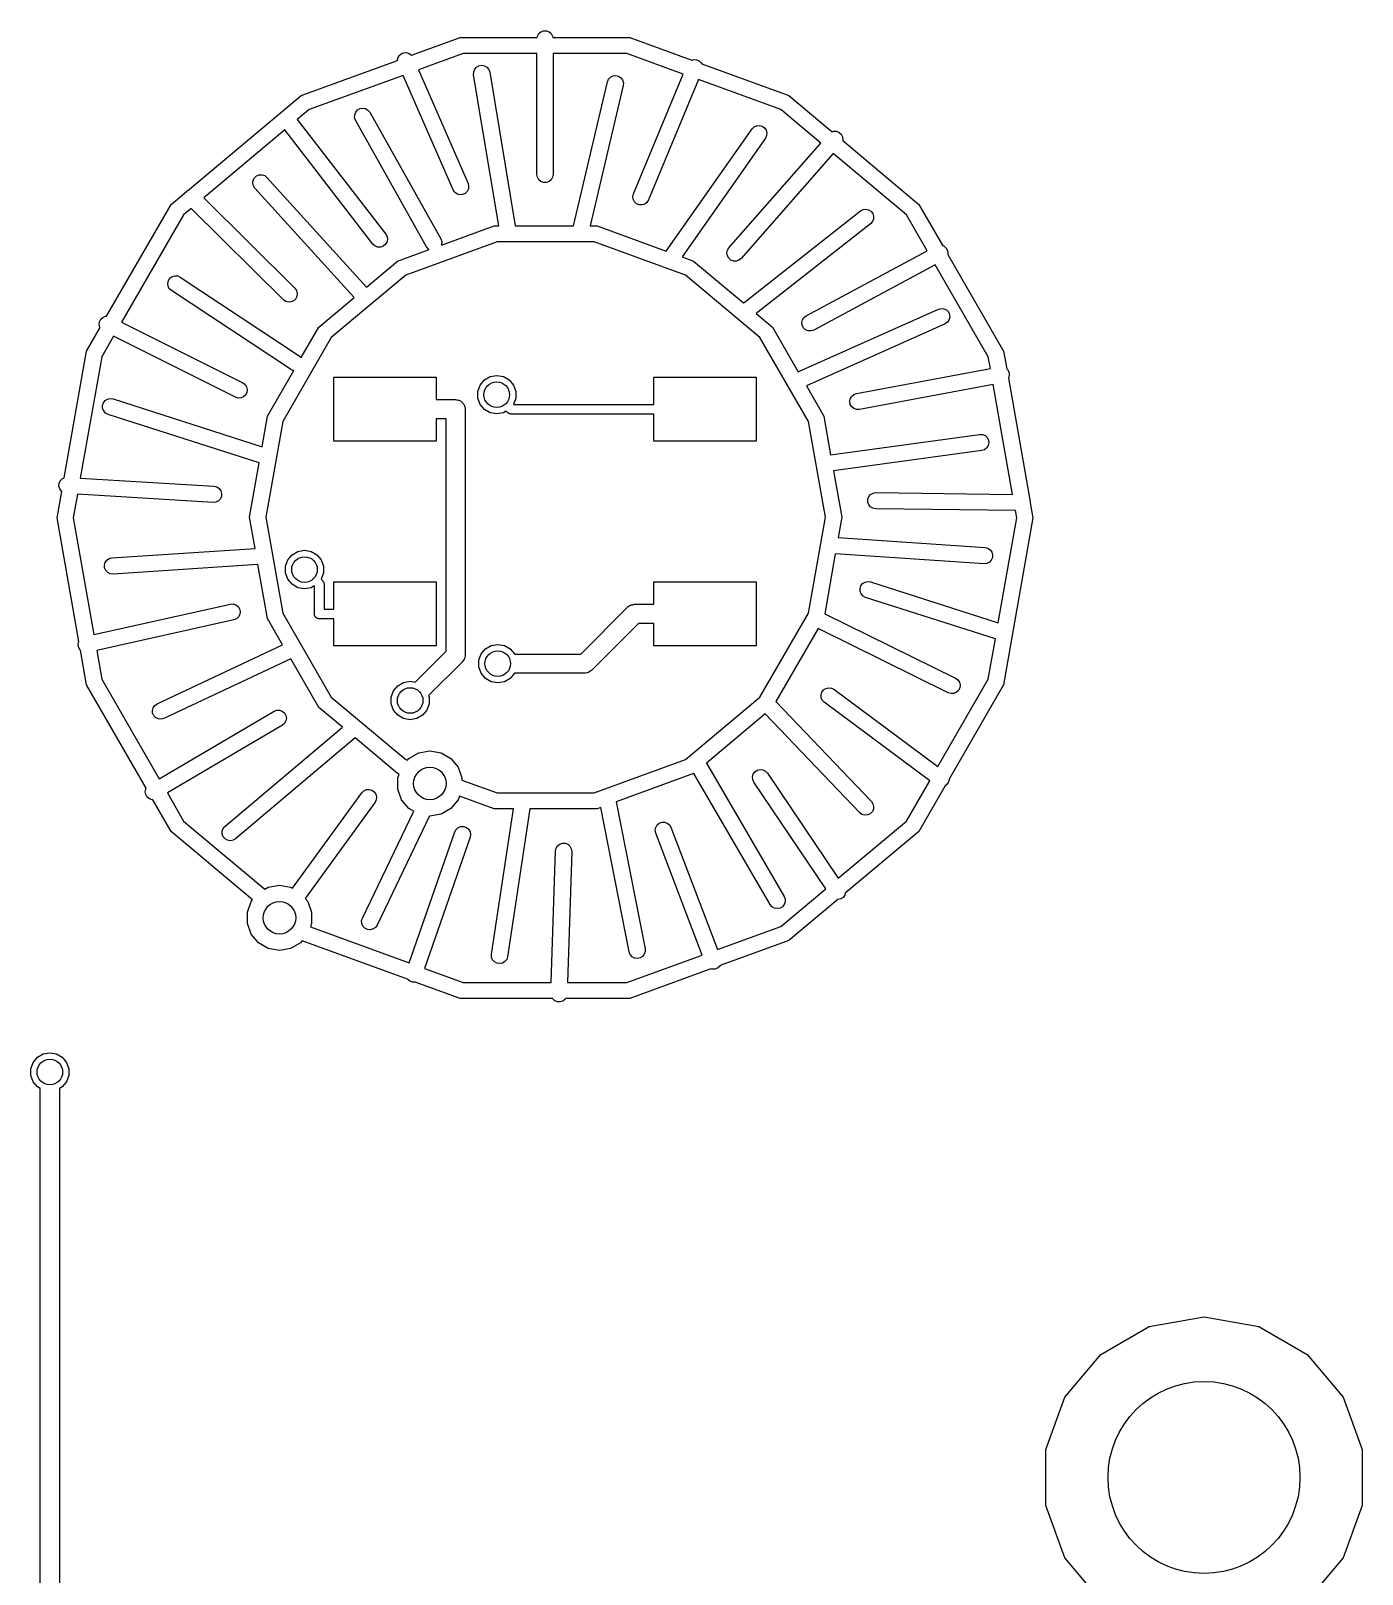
# Model space of a CAD drawing. Extents: x 0 to 100, y -163 to 0.
# Drawn here: x 79.16 to 99.97, y -104.01 to -79.88 of the extents above; entities that cross this region are included whole.
import ezdxf

# ---------------------------------------------------------------- set-up
doc = ezdxf.new("R2010")
doc.units = 0
doc.header["$MEASUREMENT"] = 0
doc.layers.add('BLACK', color=7, linetype='CONTINUOUS')

msp = doc.modelspace()

# ---------------------------------------------------------------- linework, layer by layer
at = {"layer": 'Black'}
for p, q in [((85.1143, -80.2659), (85.8756, -79.9889)), ((85.8756, -79.9889), (87.0767, -79.9889)), ((87.0767, -79.9889), (87.0807, -79.9666)), ((87.0807, -79.9666), (87.1027, -79.9284)), ((87.1027, -79.9284), (87.1365, -79.9)), ((87.1365, -79.9), (87.1779, -79.8849)), ((87.1779, -79.8849), (87.2221, -79.8849)), ((87.2221, -79.8849), (87.2635, -79.9)), ((87.2635, -79.9), (87.2973, -79.9284)), ((87.2973, -79.9284), (87.3193, -79.9666)), ((87.3193, -79.9666), (87.3233, -79.9889)), ((87.3233, -79.9889), (88.5244, -79.9889)), ((88.5244, -79.9889), (89.4963, -80.3426)), ((84.8946, -80.3459), (84.8982, -80.3141)), ((84.8982, -80.3141), (84.9178, -80.2746)), ((84.9178, -80.2746), (84.9497, -80.2442)), ((84.9497, -80.2442), (84.9902, -80.2266)), ((84.9902, -80.2266), (85.0342, -80.2238)), ((85.0342, -80.2238), (85.0765, -80.2363)), ((85.0765, -80.2363), (85.112, -80.2624)), ((85.112, -80.2624), (85.1143, -80.2659)), ((85.9197, -80.239), (85.2211, -80.4933)), ((87.073, -80.239), (85.9197, -80.239)), ((87.073, -82.13), (87.073, -80.239)), ((88.4803, -80.239), (87.327, -80.239)), ((87.327, -80.239), (87.327, -82.13)), ((89.361, -80.5596), (88.4803, -80.239)), ((89.4963, -80.3426), (89.5236, -80.3341)), ((89.5236, -80.3341), (89.5677, -80.336)), ((89.5677, -80.336), (89.6084, -80.353)), ((83.3865, -80.8948), (84.8946, -80.3459)), ((84.982, -80.5803), (83.5135, -81.1148)), ((85.7636, -82.3708), (84.982, -80.5803)), ((85.2211, -80.4933), (85.9964, -82.2692)), ((86.0847, -80.5708), (86.0852, -80.5267)), ((86.4769, -82.9333), (86.0847, -80.5708)), ((86.0852, -80.5267), (86.1007, -80.4854)), ((86.1007, -80.4854), (86.1293, -80.4519)), ((86.1293, -80.4519), (86.1678, -80.4302)), ((86.1678, -80.4302), (86.2113, -80.423)), ((86.2113, -80.423), (86.2546, -80.4311)), ((86.2546, -80.4311), (86.2926, -80.4535)), ((86.2926, -80.4535), (86.3206, -80.4876)), ((86.3206, -80.4876), (86.3353, -80.5292)), ((86.3353, -80.5292), (86.7343, -82.9333)), ((88.5827, -82.4312), (89.361, -80.5596)), ((89.6084, -80.353), (89.6409, -80.3828)), ((89.6409, -80.3828), (89.6488, -80.3981)), ((89.6488, -80.3981), (91.0135, -80.8948)), ((87.6429, -82.9333), (88.1764, -80.6807)), ((88.4236, -80.7393), (87.9039, -82.9333)), ((88.1764, -80.6807), (88.1939, -80.6402)), ((88.1939, -80.6402), (88.2241, -80.6081)), ((88.2241, -80.6081), (88.2636, -80.5883)), ((88.2636, -80.5883), (88.3074, -80.5832)), ((88.3074, -80.5832), (88.3503, -80.5934)), ((88.3503, -80.5934), (88.3871, -80.6176)), ((88.3871, -80.6176), (88.4135, -80.653)), ((88.4135, -80.653), (88.4261, -80.6952)), ((88.4261, -80.6952), (88.4236, -80.7393)), ((89.6, -80.6465), (88.8173, -82.5288)), ((90.8865, -81.1148), (89.6, -80.6465)), ((81.6121, -82.3837), (83.3865, -80.8948)), ((91.0135, -80.8948), (91.6892, -81.4618)), ((83.5135, -81.1148), (83.3283, -81.2702)), ((83.3283, -81.2702), (84.7106, -83.0624)), ((84.2247, -81.2405), (84.2252, -81.1964)), ((84.2392, -81.2821), (84.2247, -81.2405)), ((84.2252, -81.1964), (84.2408, -81.1551)), ((85.3492, -83.2621), (84.2392, -81.2821)), ((84.2408, -81.1551), (84.2696, -81.1217)), ((84.2696, -81.1217), (84.3081, -81.1001)), ((84.3081, -81.1001), (84.3516, -81.093)), ((84.3516, -81.093), (84.3949, -81.1012)), ((84.3949, -81.1012), (84.4329, -81.1238)), ((84.4329, -81.1238), (84.4608, -81.1579)), ((84.4608, -81.1579), (85.5708, -83.1379)), ((91.5102, -81.6381), (90.8865, -81.1148)), ((83.1335, -81.4336), (81.8668, -82.4965)), ((84.5094, -83.2176), (83.1335, -81.4336)), ((89.096, -83.3271), (90.436, -81.4171)), ((90.436, -81.4171), (90.4673, -81.3859)), ((90.4673, -81.3859), (90.5072, -81.3673)), ((90.5072, -81.3673), (90.5512, -81.3635)), ((90.5512, -81.3635), (90.5938, -81.3749)), ((90.5938, -81.3749), (90.6299, -81.4003)), ((90.6299, -81.4003), (90.6551, -81.4364)), ((90.6626, -81.523), (90.644, -81.5629)), ((90.6551, -81.4364), (90.6665, -81.479)), ((90.6665, -81.479), (90.6626, -81.523)), ((91.6892, -81.4618), (91.7106, -81.4545)), ((91.7106, -81.4545), (91.7547, -81.4554)), ((91.7547, -81.4554), (91.7958, -81.4714)), ((91.7958, -81.4714), (91.829, -81.5005)), ((91.829, -81.5005), (91.8502, -81.5391)), ((91.8502, -81.5391), (91.857, -81.5827)), ((90.644, -81.5629), (89.3431, -83.4172)), ((90.0745, -83.2763), (91.5102, -81.6381)), ((91.857, -81.5827), (91.8536, -81.5997)), ((91.8536, -81.5997), (93.0426, -82.5975)), ((91.7048, -81.8014), (90.2655, -83.4437)), ((92.848, -82.7607), (91.7048, -81.8014)), ((82.6331, -82.2649), (82.6391, -82.2212)), ((82.6424, -82.308), (82.6331, -82.2649)), ((82.6391, -82.2212), (82.6596, -82.1822)), ((82.6596, -82.1822), (82.6923, -82.1525)), ((82.6923, -82.1525), (82.7331, -82.1359)), ((82.7331, -82.1359), (82.7772, -82.1342)), ((82.7772, -82.1342), (82.8192, -82.1476)), ((82.8192, -82.1476), (82.8541, -82.1747)), ((82.8541, -82.1747), (84.4105, -83.8907)), ((85.9964, -82.2692), (86.0068, -82.3121)), ((87.0807, -82.1734), (87.073, -82.13)), ((87.1027, -82.2116), (87.0807, -82.1734)), ((87.1365, -82.24), (87.1027, -82.2116)), ((87.1779, -82.2551), (87.1365, -82.24)), ((87.2221, -82.2551), (87.1779, -82.2551)), ((87.2635, -82.24), (87.2221, -82.2551)), ((87.2973, -82.2116), (87.2635, -82.24)), ((87.3193, -82.1734), (87.2973, -82.2116)), ((87.327, -82.13), (87.3193, -82.1734)), ((81.3574, -82.5975), (81.5952, -82.3979)), ((81.5952, -82.3979), (81.6068, -82.3862)), ((81.6068, -82.3862), (81.6121, -82.3837)), ((81.8668, -82.4965), (83.2895, -83.9099)), ((82.6659, -82.3453), (82.6424, -82.308)), ((84.2158, -84.0541), (82.6659, -82.3453)), ((85.788, -82.4076), (85.7636, -82.3708)), ((85.8235, -82.4337), (85.788, -82.4076)), ((85.8658, -82.4462), (85.8235, -82.4337)), ((85.9098, -82.4434), (85.8658, -82.4462)), ((85.9502, -82.4258), (85.9098, -82.4434)), ((85.9822, -82.3954), (85.9502, -82.4258)), ((86.0018, -82.3559), (85.9822, -82.3954)), ((86.0068, -82.3121), (86.0018, -82.3559)), ((88.5731, -82.4743), (88.5827, -82.4312)), ((88.5788, -82.518), (88.5731, -82.4743)), ((80.3482, -84.3454), (81.3574, -82.5975)), ((81.6714, -82.6605), (81.552, -82.7607)), ((83.1105, -84.0901), (81.6714, -82.6605)), ((88.5991, -82.5572), (88.5788, -82.518)), ((88.6316, -82.587), (88.5991, -82.5572)), ((88.6723, -82.604), (88.6316, -82.587)), ((88.7164, -82.6059), (88.6723, -82.604)), ((88.7585, -82.5927), (88.7164, -82.6059)), ((88.7935, -82.5659), (88.7585, -82.5927)), ((88.8173, -82.5288), (88.7935, -82.5659)), ((90.3115, -84.1301), (92.1315, -82.7001)), ((92.1315, -82.7001), (92.1704, -82.6793)), ((92.1704, -82.6793), (92.2141, -82.6731)), ((92.2141, -82.6731), (92.2573, -82.6821)), ((92.2573, -82.6821), (92.2947, -82.7054)), ((92.2947, -82.7054), (92.322, -82.7401)), ((92.322, -82.7401), (92.3357, -82.782)), ((93.0426, -82.5975), (93.4156, -83.2436)), ((81.552, -82.7607), (80.5828, -84.4394)), ((85.5809, -83.2338), (86.4065, -82.9333)), ((86.4065, -82.9333), (86.4769, -82.9333)), ((86.7343, -82.9333), (87.6429, -82.9333)), ((87.9039, -82.9333), (88.0135, -82.9333)), ((88.0135, -82.9333), (89.0959, -83.3273)), ((92.2885, -82.8999), (90.5017, -84.3037)), ((92.3179, -82.867), (92.2885, -82.8999)), ((92.3343, -82.8261), (92.3179, -82.867)), ((92.3357, -82.782), (92.3343, -82.8261)), ((93.1721, -83.3221), (92.848, -82.7607)), ((84.542, -83.2473), (84.5094, -83.2176)), ((84.7038, -83.2256), (84.6689, -83.2525)), ((84.7275, -83.1883), (84.7038, -83.2256)), ((84.7106, -83.0624), (84.731, -83.1015)), ((84.7369, -83.1452), (84.7275, -83.1883)), ((84.731, -83.1015), (84.7369, -83.1452)), ((86.4506, -83.1834), (85.0235, -83.7029)), ((85.5708, -83.1379), (85.5853, -83.1795)), ((85.5848, -83.2236), (85.5809, -83.2338)), ((85.5853, -83.1795), (85.5848, -83.2236)), ((87.9694, -83.1834), (86.4506, -83.1834)), ((89.3965, -83.7029), (87.9694, -83.1834)), ((84.5828, -83.2641), (84.542, -83.2473)), ((84.6269, -83.2659), (84.5828, -83.2641)), ((84.6689, -83.2525), (84.6269, -83.2659)), ((84.8965, -83.4829), (85.3894, -83.3035)), ((85.3771, -83.2962), (85.3492, -83.2621)), ((85.3894, -83.3035), (85.3771, -83.2962)), ((89.0959, -83.3273), (89.096, -83.3271)), ((89.3431, -83.4172), (89.5235, -83.4829)), ((90.043, -83.3573), (90.0516, -83.314)), ((90.0498, -83.4009), (90.043, -83.3573)), ((90.071, -83.4395), (90.0498, -83.4009)), ((90.0516, -83.314), (90.0745, -83.2763)), ((90.1041, -83.4686), (90.071, -83.4395)), ((90.1453, -83.4846), (90.1041, -83.4686)), ((90.2311, -83.4713), (90.1894, -83.4855)), ((90.2655, -83.4437), (90.2311, -83.4713)), ((91.2799, -84.3381), (93.1721, -83.3221)), ((93.4156, -83.2436), (93.4369, -83.252)), ((93.4369, -83.252), (93.4698, -83.2814)), ((93.4698, -83.2814), (93.4906, -83.3203)), ((93.4906, -83.3203), (93.4969, -83.3639)), ((93.4969, -83.3639), (93.4938, -83.3789)), ((93.4938, -83.3789), (94.367, -84.8914)), ((81.3733, -83.7264), (81.4156, -83.7138)), ((81.4156, -83.7138), (81.4596, -83.7165)), ((81.4596, -83.7165), (81.5001, -83.7341)), ((85.0235, -83.7029), (83.8601, -84.6791)), ((84.4105, -83.8907), (84.8965, -83.4829)), ((90.5599, -84.6791), (89.3965, -83.7029)), ((89.5235, -83.4829), (90.3044, -84.1381)), ((90.1894, -83.4855), (90.1453, -83.4846)), ((93.2992, -83.5422), (91.4001, -84.5619)), ((94.1284, -84.9783), (93.2992, -83.5422)), ((81.3032, -83.8323), (81.3135, -83.7894)), ((81.3082, -83.8761), (81.3032, -83.8323)), ((81.3279, -83.9156), (81.3082, -83.8761)), ((81.3135, -83.7894), (81.3378, -83.7526)), ((81.3599, -83.9459), (81.3279, -83.9156)), ((81.3378, -83.7526), (81.3733, -83.7264)), ((83.2199, -85.1759), (81.3599, -83.9459)), ((81.5001, -83.7341), (83.3601, -84.9641)), ((83.2895, -83.9099), (83.3149, -83.9459)), ((83.3149, -83.9459), (83.3265, -83.9885)), ((83.1467, -84.1153), (83.1105, -84.0901)), ((83.1893, -84.1266), (83.1467, -84.1153)), ((83.2333, -84.1226), (83.1893, -84.1266)), ((83.2732, -84.1038), (83.2333, -84.1226)), ((83.3043, -84.0725), (83.2732, -84.1038)), ((83.3228, -84.0325), (83.3043, -84.0725)), ((83.3265, -83.9885), (83.3228, -84.0325)), ((83.6655, -84.5158), (84.2158, -84.0541)), ((90.3044, -84.1381), (90.3115, -84.1301)), ((80.2332, -84.4776), (80.2383, -84.4338)), ((80.2383, -84.4338), (80.258, -84.3943)), ((80.258, -84.3943), (80.29, -84.364)), ((80.29, -84.364), (80.3305, -84.3465)), ((80.3305, -84.3465), (80.3482, -84.3454)), ((80.5828, -84.4394), (82.4768, -85.3864)), ((90.5017, -84.3037), (90.7545, -84.5158)), ((91.1782, -85.2041), (93.3482, -84.2341)), ((91.2131, -84.4461), (91.2221, -84.4029)), ((91.2221, -84.4029), (91.2453, -84.3654)), ((91.2453, -84.3654), (91.2799, -84.3381)), ((93.3482, -84.2341), (93.391, -84.2233)), ((93.391, -84.2233), (93.4348, -84.2279)), ((93.4348, -84.2279), (93.4745, -84.2471)), ((93.4884, -84.4412), (93.4518, -84.4659)), ((93.4745, -84.2471), (93.5052, -84.2788)), ((93.5142, -84.4055), (93.4884, -84.4412)), ((93.5052, -84.2788), (93.5232, -84.3191)), ((93.5263, -84.3631), (93.5142, -84.4055)), ((93.5232, -84.3191), (93.5263, -84.3631)), ((80.033, -84.8914), (80.2454, -84.5234)), ((80.2435, -84.5205), (80.2332, -84.4776)), ((80.2454, -84.5234), (80.2435, -84.5205)), ((80.4555, -84.6598), (80.2716, -84.9783)), ((82.3632, -85.6136), (80.4555, -84.6598)), ((83.8601, -84.6791), (83.1007, -85.9943)), ((83.3902, -84.9927), (83.6655, -84.5158)), ((91.3193, -85.9943), (90.5599, -84.6791)), ((90.7545, -84.5158), (91.1592, -85.2169)), ((91.2194, -84.4897), (91.2131, -84.4461)), ((91.2402, -84.5286), (91.2194, -84.4897)), ((91.2731, -84.558), (91.2402, -84.5286)), ((91.3141, -84.5743), (91.2731, -84.558)), ((93.4518, -84.4659), (91.2849, -85.4346)), ((91.3582, -84.5757), (91.3141, -84.5743)), ((91.4001, -84.5619), (91.3582, -84.5757)), ((79.6835, -86.8734), (80.033, -84.8914)), ((94.367, -84.8914), (94.4159, -85.1687)), ((80.2716, -84.9783), (79.9371, -86.8754)), ((83.3601, -84.9641), (83.3902, -84.9927)), ((92.0666, -85.5552), (94.1608, -85.1625)), ((94.1608, -85.1625), (94.1284, -84.9783)), ((82.4768, -85.3864), (82.5122, -85.4127)), ((82.862, -85.9075), (83.2738, -85.1943)), ((83.2604, -85.1935), (83.2199, -85.1759)), ((83.2738, -85.1943), (83.2604, -85.1935)), ((83.9, -86.3), (83.9, -85.3)), ((83.9, -85.3), (85.5, -85.3)), ((85.5, -85.3), (85.5, -85.65)), ((86.1852, -85.4223), (86.2524, -85.3422)), ((86.2524, -85.3422), (86.343, -85.2899)), ((86.343, -85.2899), (86.446, -85.2718)), ((86.446, -85.2718), (86.549, -85.2899)), ((86.549, -85.2899), (86.6396, -85.3422)), ((86.6396, -85.3422), (86.7068, -85.4223)), ((88.9, -85.7238), (88.9, -85.3)), ((88.9, -85.3), (90.5, -85.3)), ((90.5, -85.3), (90.5, -86.3)), ((91.1592, -85.2169), (91.1782, -85.2041)), ((94.4159, -85.1687), (94.4264, -85.1773)), ((94.4264, -85.1773), (94.4489, -85.2153)), ((94.4498, -85.3021), (94.4419, -85.3161)), ((94.4419, -85.3161), (94.7767, -87.2149)), ((94.4489, -85.2153), (94.457, -85.2586)), ((94.457, -85.2586), (94.4498, -85.3021)), ((80.3247, -85.6659), (80.362, -85.6424)), ((80.362, -85.6424), (80.4051, -85.6331)), ((80.4051, -85.6331), (80.4488, -85.6391)), ((80.4488, -85.6391), (82.7777, -86.3859)), ((82.4055, -85.6262), (82.3632, -85.6136)), ((82.4495, -85.6235), (82.4055, -85.6262)), ((82.49, -85.606), (82.4495, -85.6235)), ((82.522, -85.5757), (82.49, -85.606)), ((82.5122, -85.4127), (82.5365, -85.4495)), ((82.5417, -85.5362), (82.522, -85.5757)), ((82.5365, -85.4495), (82.5468, -85.4924)), ((82.5468, -85.4924), (82.5417, -85.5362)), ((86.1494, -85.5206), (86.1852, -85.4223)), ((86.1494, -85.6252), (86.1494, -85.5206)), ((86.1852, -85.7235), (86.1494, -85.6252)), ((86.7068, -85.4223), (86.7426, -85.5206)), ((86.7426, -85.6252), (86.7068, -85.7235)), ((86.7426, -85.5206), (86.7426, -85.6252)), ((91.2849, -85.4346), (91.558, -85.9075)), ((91.963, -85.6814), (91.9702, -85.6379)), ((91.9702, -85.6379), (91.9918, -85.5994)), ((91.9918, -85.5994), (92.0253, -85.5707)), ((92.0253, -85.5707), (92.0666, -85.5552)), ((94.2049, -85.4127), (92.1134, -85.8048)), ((94.5079, -87.131), (94.2049, -85.4127)), ((80.2842, -85.7428), (80.2976, -85.7008)), ((80.2859, -85.7869), (80.2842, -85.7428)), ((80.3026, -85.8277), (80.2859, -85.7869)), ((80.2976, -85.7008), (80.3247, -85.6659)), ((80.3322, -85.8604), (80.3026, -85.8277)), ((80.3712, -85.8809), (80.3322, -85.8604)), ((82.7332, -86.6384), (80.3712, -85.8809)), ((85.5, -85.65), (85.8027, -85.65)), ((85.8027, -85.65), (85.8156, -85.6523)), ((85.8156, -85.6523), (85.8287, -85.6523)), ((85.8287, -85.6523), (85.8411, -85.6568)), ((85.8411, -85.6568), (85.854, -85.659)), ((85.854, -85.659), (85.8654, -85.6656)), ((85.8654, -85.6656), (85.8777, -85.6701)), ((85.8777, -85.6701), (85.8878, -85.6785)), ((85.8878, -85.6785), (85.8991, -85.6851)), ((85.8991, -85.6851), (85.9076, -85.6951)), ((85.9076, -85.6951), (85.9176, -85.7036)), ((85.9176, -85.7036), (85.9242, -85.7149)), ((85.9242, -85.7149), (85.9326, -85.725)), ((85.9326, -85.725), (85.9371, -85.7373)), ((85.9371, -85.7373), (85.9437, -85.7487)), ((85.9437, -85.7487), (85.9459, -85.7616)), ((85.9459, -85.7616), (85.9504, -85.774)), ((85.9504, -85.774), (85.9504, -85.7871)), ((85.9504, -85.7871), (85.9527, -85.8)), ((85.9527, -85.8), (85.9527, -89.6439)), ((86.2524, -85.8036), (86.1852, -85.7235)), ((86.343, -85.8559), (86.2524, -85.8036)), ((86.446, -85.874), (86.343, -85.8559)), ((86.549, -85.8559), (86.446, -85.874)), ((86.5948, -85.8294), (86.549, -85.8559)), ((86.6192, -85.8539), (86.5948, -85.8294)), ((86.622, -85.8558), (86.6192, -85.8539)), ((86.6241, -85.8584), (86.622, -85.8558)), ((86.6327, -85.8633), (86.6241, -85.8584)), ((86.6409, -85.8691), (86.6327, -85.8633)), ((86.6441, -85.8699), (86.6409, -85.8691)), ((86.647, -85.8716), (86.6441, -85.8699)), ((86.6568, -85.8733), (86.647, -85.8716)), ((86.6665, -85.8759), (86.6568, -85.8733)), ((86.6698, -85.8756), (86.6665, -85.8759)), ((86.6731, -85.8762), (86.6698, -85.8756)), ((88.9, -85.8762), (86.6731, -85.8762)), ((86.7068, -85.7235), (86.7065, -85.7238)), ((86.7065, -85.7238), (88.9, -85.7238)), ((88.9, -86.3), (88.9, -85.8762)), ((91.9711, -85.7247), (91.963, -85.6814)), ((91.9936, -85.7627), (91.9711, -85.7247)), ((92.0277, -85.7907), (91.9936, -85.7627)), ((92.0693, -85.8053), (92.0277, -85.7907)), ((92.1134, -85.8048), (92.0693, -85.8053)), ((82.7777, -86.3859), (82.862, -85.9075)), ((83.1007, -85.9943), (82.837, -87.49)), ((85.6527, -85.95), (85.5, -85.95)), ((85.5, -85.95), (85.5, -86.3)), ((85.6527, -89.5818), (85.6527, -85.95)), ((91.583, -87.49), (91.3193, -85.9943)), ((91.558, -85.9075), (91.6646, -86.5125)), ((85.5, -86.3), (83.9, -86.3)), ((90.5, -86.3), (88.9, -86.3)), ((91.6646, -86.5125), (93.9928, -86.1942)), ((93.9928, -86.1942), (94.0369, -86.1959)), ((94.0369, -86.1959), (94.0777, -86.2125)), ((94.0777, -86.2125), (94.1104, -86.2422)), ((94.1276, -86.368), (94.1041, -86.4053)), ((94.1104, -86.2422), (94.1309, -86.2812)), ((94.1369, -86.3249), (94.1276, -86.368)), ((94.1309, -86.2812), (94.1369, -86.3249)), ((94.0272, -86.4458), (91.7088, -86.7629)), ((94.0692, -86.4324), (94.0272, -86.4458)), ((94.1041, -86.4053), (94.0692, -86.4324)), ((82.583, -87.49), (82.7332, -86.6384)), ((91.7088, -86.7629), (91.837, -87.49)), ((79.573, -87.5), (79.6463, -87.0846)), ((79.6038, -87.0044), (79.6065, -86.9604)), ((79.6163, -87.0467), (79.6038, -87.0044)), ((79.6065, -86.9604), (79.6241, -86.9199)), ((79.6426, -87.0821), (79.6163, -87.0467)), ((79.6241, -86.9199), (79.6545, -86.8879)), ((79.6463, -87.0846), (79.6426, -87.0821)), ((79.6545, -86.8879), (79.6835, -86.8734)), ((79.9371, -86.8754), (82.0277, -87.0032)), ((82.0277, -87.0032), (82.0706, -87.0135)), ((82.0706, -87.0135), (82.1074, -87.0379)), ((82.1074, -87.0379), (82.1337, -87.0733)), ((82.1337, -87.0733), (82.1462, -87.1156)), ((79.8927, -87.1272), (79.827, -87.5)), ((82.0122, -87.2568), (79.8927, -87.1272)), ((82.0561, -87.2518), (82.0122, -87.2568)), ((82.0955, -87.2321), (82.0561, -87.2518)), ((82.1259, -87.2001), (82.0955, -87.2321)), ((82.1435, -87.1596), (82.1259, -87.2001)), ((82.1462, -87.1156), (82.1435, -87.1596)), ((92.2447, -87.2504), (92.2452, -87.2063)), ((92.2592, -87.2921), (92.2447, -87.2504)), ((92.2452, -87.2063), (92.2609, -87.1651)), ((92.2871, -87.3262), (92.2592, -87.2921)), ((92.2609, -87.1651), (92.2896, -87.1317)), ((92.325, -87.3488), (92.2871, -87.3262)), ((92.2896, -87.1317), (92.3281, -87.1101)), ((92.3281, -87.1101), (92.3717, -87.103)), ((92.3717, -87.103), (94.5079, -87.131)), ((94.7767, -87.2149), (94.7853, -87.2396)), ((94.7853, -87.2396), (94.7851, -87.2621)), ((94.7851, -87.2621), (94.827, -87.5)), ((79.9138, -89.4325), (79.573, -87.5)), ((79.827, -87.5), (80.1485, -89.3234)), ((82.6689, -87.9774), (82.583, -87.49)), ((82.837, -87.49), (83.1007, -88.9857)), ((91.3193, -88.9857), (91.583, -87.49)), ((91.837, -87.49), (91.781, -87.8075)), ((92.3683, -87.357), (92.325, -87.3488)), ((94.5528, -87.3856), (92.3683, -87.357)), ((94.284, -89.139), (94.573, -87.5)), ((94.827, -87.5), (94.367, -90.1086)), ((94.573, -87.5), (94.5528, -87.3856)), ((91.781, -87.8075), (94.0786, -87.9633)), ((80.4317, -88.1233), (82.6689, -87.9774)), ((83.2476, -88.0761), (83.3382, -88.0238)), ((83.3382, -88.0238), (83.4412, -88.0057)), ((83.4412, -88.0057), (83.5442, -88.0238)), ((83.5442, -88.0238), (83.6348, -88.0761)), ((91.7367, -88.0591), (91.5711, -88.998)), ((94.0614, -88.2167), (91.7367, -88.0591)), ((94.0786, -87.9633), (94.1214, -87.9739)), ((94.1214, -87.9739), (94.158, -87.9985)), ((94.158, -87.9985), (94.184, -88.0341)), ((94.184, -88.0341), (94.1963, -88.0765)), ((80.3138, -88.2361), (80.3261, -88.1938)), ((80.3166, -88.2801), (80.3138, -88.2361)), ((80.3344, -88.3205), (80.3166, -88.2801)), ((80.3261, -88.1938), (80.3522, -88.1582)), ((80.3522, -88.1582), (80.3889, -88.1337)), ((80.3889, -88.1337), (80.4317, -88.1233)), ((82.7133, -88.229), (80.4483, -88.3767)), ((82.862, -89.0725), (82.7133, -88.229)), ((83.1446, -88.2545), (83.1804, -88.1562)), ((83.1446, -88.3591), (83.1446, -88.2545)), ((83.1804, -88.1562), (83.2476, -88.0761)), ((83.6348, -88.0761), (83.702, -88.1562)), ((83.702, -88.1562), (83.7378, -88.2545)), ((83.7378, -88.2545), (83.7378, -88.3591)), ((94.1053, -88.212), (94.0614, -88.2167)), ((94.1449, -88.1926), (94.1053, -88.212)), ((94.1754, -88.1608), (94.1449, -88.1926)), ((94.1933, -88.1205), (94.1754, -88.1608)), ((94.1963, -88.0765), (94.1933, -88.1205)), ((80.3649, -88.3524), (80.3344, -88.3205)), ((80.4044, -88.3719), (80.3649, -88.3524)), ((80.4483, -88.3767), (80.4044, -88.3719)), ((83.1804, -88.4574), (83.1446, -88.3591)), ((83.2476, -88.5375), (83.1804, -88.4574)), ((83.3382, -88.5898), (83.2476, -88.5375)), ((83.702, -88.4574), (83.7009, -88.4587)), ((83.7009, -88.4587), (83.725, -88.4828)), ((83.7378, -88.3591), (83.702, -88.4574)), ((83.725, -88.4828), (83.7269, -88.4856)), ((83.7269, -88.4856), (83.7295, -88.4877)), ((83.7295, -88.4877), (83.7344, -88.4963)), ((83.7344, -88.4963), (83.7402, -88.5045)), ((83.7402, -88.5045), (83.741, -88.5077)), ((83.741, -88.5077), (83.7427, -88.5106)), ((83.7427, -88.5106), (83.7444, -88.5204)), ((83.7444, -88.5204), (83.747, -88.5301)), ((83.747, -88.5301), (83.7467, -88.5334)), ((83.7467, -88.5334), (83.7473, -88.5367)), ((83.7473, -88.5367), (83.7473, -88.9238)), ((83.9, -88.9238), (83.9, -88.5)), ((83.9, -88.5), (85.5, -88.5)), ((85.5, -88.5), (85.5, -89.5)), ((88.9, -88.85), (88.9, -88.5)), ((88.9, -88.5), (90.5, -88.5)), ((90.5, -88.5), (90.5, -89.5)), ((92.1376, -88.5608), (92.1647, -88.5259)), ((92.1647, -88.5259), (92.202, -88.5024)), ((92.202, -88.5024), (92.2451, -88.4931)), ((92.2451, -88.4931), (92.2888, -88.4991)), ((92.2888, -88.4991), (94.284, -89.139)), ((83.4412, -88.6079), (83.3382, -88.5898)), ((83.5442, -88.5898), (83.4412, -88.6079)), ((83.59, -88.5633), (83.5442, -88.5898)), ((83.5949, -88.5683), (83.59, -88.5633)), ((83.5949, -89), (83.5949, -88.5683)), ((92.1242, -88.6028), (92.1376, -88.5608)), ((92.1259, -88.6469), (92.1242, -88.6028)), ((92.1426, -88.6877), (92.1259, -88.6469)), ((92.1722, -88.7204), (92.1426, -88.6877)), ((92.2112, -88.7409), (92.1722, -88.7204)), ((94.2395, -89.3915), (92.2112, -88.7409)), ((80.1485, -89.3234), (82.2823, -88.8461)), ((82.2823, -88.8461), (82.3263, -88.8441)), ((82.3263, -88.8441), (82.3684, -88.8572)), ((82.3684, -88.8572), (82.4035, -88.884)), ((82.4035, -88.884), (82.4272, -88.9212)), ((82.4312, -89.008), (82.4109, -89.0471)), ((82.4272, -88.9212), (82.4369, -88.9642)), ((82.4369, -88.9642), (82.4312, -89.008)), ((83.1007, -88.9857), (83.8601, -90.3009)), ((83.5961, -89.0066), (83.5949, -89)), ((83.5961, -89.0132), (83.5961, -89.0066)), ((83.5983, -89.0195), (83.5961, -89.0132)), ((83.5995, -89.0261), (83.5983, -89.0195)), ((83.6028, -89.0318), (83.5995, -89.0261)), ((83.7473, -88.9238), (83.9, -88.9238)), ((87.7582, -89.627), (88.4912, -88.8939)), ((88.4912, -88.8939), (88.4966, -88.8901)), ((88.4966, -88.8901), (88.5009, -88.8851)), ((88.5009, -88.8851), (88.5179, -88.8753)), ((88.5179, -88.8753), (88.5339, -88.8641)), ((88.5339, -88.8641), (88.5403, -88.8623)), ((88.5403, -88.8623), (88.546, -88.859)), ((88.546, -88.859), (88.5653, -88.8556)), ((88.5653, -88.8556), (88.5842, -88.8506)), ((88.5842, -88.8506), (88.5908, -88.8511)), ((88.5908, -88.8511), (88.5973, -88.85)), ((88.5973, -88.85), (88.9, -88.85)), ((90.5599, -90.3009), (91.3193, -88.9857)), ((91.5711, -88.998), (93.6162, -90.0061)), ((82.3377, -89.0939), (80.1927, -89.5738)), ((82.3784, -89.077), (82.3377, -89.0939)), ((82.4109, -89.0471), (82.3784, -89.077)), ((83.0988, -89.4826), (82.862, -89.0725)), ((83.6051, -89.0381), (83.6028, -89.0318)), ((83.6094, -89.0432), (83.6051, -89.0381)), ((83.6127, -89.049), (83.6094, -89.0432)), ((83.6178, -89.0533), (83.6127, -89.049)), ((83.6221, -89.0584), (83.6178, -89.0533)), ((83.6279, -89.0617), (83.6221, -89.0584)), ((83.633, -89.066), (83.6279, -89.0617)), ((83.6393, -89.0683), (83.633, -89.066)), ((83.645, -89.0716), (83.6393, -89.0683)), ((83.6516, -89.0728), (83.645, -89.0716)), ((83.6579, -89.075), (83.6516, -89.0728)), ((83.6645, -89.075), (83.6579, -89.075)), ((83.6711, -89.0762), (83.6645, -89.075)), ((83.9, -89.0762), (83.6711, -89.0762)), ((83.9, -89.5), (83.9, -89.0762)), ((88.6594, -89.15), (87.9264, -89.8831)), ((88.9, -89.15), (88.6594, -89.15)), ((88.9, -89.5), (88.9, -89.15)), ((91.4671, -89.2299), (90.8082, -90.3712)), ((93.5038, -90.2339), (91.4671, -89.2299)), ((79.9031, -89.4858), (79.9088, -89.442)), ((79.9128, -89.5288), (79.9031, -89.4858)), ((79.9088, -89.442), (79.9138, -89.4325)), ((81.136, -90.4051), (83.0988, -89.4826)), ((85.5, -89.5), (83.9, -89.5)), ((86.2683, -89.5463), (86.3589, -89.494)), ((86.3589, -89.494), (86.4619, -89.4759)), ((86.4619, -89.4759), (86.5649, -89.494)), ((86.5649, -89.494), (86.6555, -89.5463)), ((90.5, -89.5), (88.9, -89.5)), ((94.1284, -90.0217), (94.2395, -89.3915)), ((79.9365, -89.566), (79.9128, -89.5288)), ((79.9374, -89.5666), (79.9365, -89.566)), ((80.033, -90.1086), (79.9374, -89.5666)), ((80.1927, -89.5738), (80.2716, -90.0217)), ((83.2262, -89.7033), (81.244, -90.6349)), ((83.6655, -90.4642), (83.2262, -89.7033)), ((85.1687, -90.0658), (85.6527, -89.5818)), ((85.9088, -89.75), (85.381, -90.2777)), ((85.9126, -89.7446), (85.9088, -89.75)), ((85.9176, -89.7403), (85.9126, -89.7446)), ((85.9274, -89.7233), (85.9176, -89.7403)), ((85.9386, -89.7073), (85.9274, -89.7233)), ((85.9404, -89.7009), (85.9386, -89.7073)), ((85.9437, -89.6952), (85.9404, -89.7009)), ((85.9471, -89.6759), (85.9437, -89.6952)), ((85.9521, -89.657), (85.9471, -89.6759)), ((85.9527, -89.6439), (85.9516, -89.6504)), ((85.9516, -89.6504), (85.9521, -89.657)), ((86.1653, -89.7247), (86.2011, -89.6264)), ((86.1653, -89.8293), (86.1653, -89.7247)), ((86.2011, -89.6264), (86.2683, -89.5463)), ((86.6555, -89.5463), (86.7227, -89.6264)), ((86.7227, -89.6264), (86.7229, -89.627)), ((86.7229, -89.627), (87.7582, -89.627)), ((86.2011, -89.9276), (86.1653, -89.8293)), ((86.2683, -90.0077), (86.2011, -89.9276)), ((86.7227, -89.9276), (86.6555, -90.0077)), ((86.7229, -89.927), (86.7227, -89.9276)), ((87.8203, -89.927), (86.7229, -89.927)), ((87.8268, -89.9259), (87.8203, -89.927)), ((87.8334, -89.9264), (87.8268, -89.9259)), ((87.8523, -89.9214), (87.8334, -89.9264)), ((87.8716, -89.918), (87.8523, -89.9214)), ((87.8773, -89.9147), (87.8716, -89.918)), ((87.8837, -89.9129), (87.8773, -89.9147)), ((87.8997, -89.9017), (87.8837, -89.9129)), ((87.9167, -89.8919), (87.8997, -89.9017)), ((87.921, -89.8869), (87.9167, -89.8919)), ((87.9264, -89.8831), (87.921, -89.8869)), ((80.9668, -91.7261), (80.033, -90.1086)), ((80.2716, -90.0217), (81.1708, -91.579)), ((84.7964, -90.3013), (84.8322, -90.203)), ((84.8322, -90.203), (84.8994, -90.1229)), ((84.8994, -90.1229), (84.99, -90.0706)), ((84.99, -90.0706), (85.093, -90.0525)), ((85.093, -90.0525), (85.1687, -90.0658)), ((86.3589, -90.06), (86.2683, -90.0077)), ((86.4619, -90.0781), (86.3589, -90.06)), ((86.5649, -90.06), (86.4619, -90.0781)), ((86.6555, -90.0077), (86.5649, -90.06)), ((91.5138, -90.2654), (91.5264, -90.2231)), ((91.5264, -90.2231), (91.5528, -90.1877)), ((91.5528, -90.1877), (91.5896, -90.1634)), ((91.5896, -90.1634), (91.6325, -90.1532)), ((91.6325, -90.1532), (91.6763, -90.1583)), ((91.6763, -90.1583), (91.7157, -90.1781)), ((91.7157, -90.1781), (93.341, -91.3854)), ((93.341, -91.3854), (94.1284, -90.0217)), ((94.367, -90.1086), (93.5155, -91.5835)), ((93.6306, -90.2256), (93.5902, -90.2434)), ((93.6162, -90.0061), (93.6517, -90.0322)), ((93.6624, -90.1951), (93.6306, -90.2256)), ((93.6517, -90.0322), (93.6762, -90.0688)), ((93.6819, -90.1555), (93.6624, -90.1951)), ((93.6762, -90.0688), (93.6867, -90.1117)), ((93.6867, -90.1117), (93.6819, -90.1555)), ((81.0635, -90.5093), (81.0747, -90.4667)), ((81.0747, -90.4667), (81.0999, -90.4305)), ((81.0999, -90.4305), (81.136, -90.4051)), ((84.033, -90.7726), (83.6655, -90.4642)), ((83.8601, -90.3009), (85.0235, -91.2771)), ((84.7964, -90.4059), (84.7964, -90.3013)), ((84.8322, -90.5042), (84.7964, -90.4059)), ((85.3896, -90.4059), (85.3538, -90.5042)), ((85.381, -90.2777), (85.3896, -90.3013)), ((85.3896, -90.3013), (85.3896, -90.4059)), ((89.3965, -91.2771), (90.5599, -90.3009)), ((90.8082, -90.3712), (92.3018, -91.9322)), ((91.5165, -90.3094), (91.5138, -90.2654)), ((91.534, -90.3499), (91.5165, -90.3094)), ((91.5643, -90.3819), (91.534, -90.3499)), ((93.2132, -91.6069), (91.5643, -90.3819)), ((93.5462, -90.2462), (93.5038, -90.2339)), ((93.5902, -90.2434), (93.5462, -90.2462)), ((81.0674, -90.5532), (81.0635, -90.5093)), ((81.0862, -90.5932), (81.0674, -90.5532)), ((81.1175, -90.6243), (81.0862, -90.5932)), ((81.1575, -90.6428), (81.1175, -90.6243)), ((81.2015, -90.6465), (81.1575, -90.6428)), ((81.1708, -91.579), (82.9655, -90.5206)), ((81.244, -90.6349), (81.2015, -90.6465)), ((82.9655, -90.5206), (83.0068, -90.5051)), ((83.0068, -90.5051), (83.0509, -90.5047)), ((83.0509, -90.5047), (83.0925, -90.5194)), ((83.0925, -90.5194), (83.1265, -90.5475)), ((83.128, -90.7107), (83.0945, -90.7394)), ((83.1265, -90.5475), (83.1489, -90.5855)), ((83.1497, -90.6723), (83.128, -90.7107)), ((83.1489, -90.5855), (83.157, -90.6288)), ((83.157, -90.6288), (83.1497, -90.6723)), ((84.8994, -90.5843), (84.8322, -90.5042)), ((84.99, -90.6366), (84.8994, -90.5843)), ((85.093, -90.6547), (84.99, -90.6366)), ((85.196, -90.6366), (85.093, -90.6547)), ((85.2866, -90.5843), (85.196, -90.6366)), ((85.3538, -90.5042), (85.2866, -90.5843)), ((90.6386, -90.5614), (89.7217, -91.3308)), ((92.1182, -92.1078), (90.6386, -90.5614)), ((83.0945, -90.7394), (81.2978, -91.799)), ((82.198, -92.323), (84.033, -90.7726)), ((84.2305, -90.9383), (82.362, -92.517)), ((84.8965, -91.4971), (84.2305, -90.9383)), ((85.0722, -91.2594), (85.2256, -91.1708)), ((85.2256, -91.1708), (85.4, -91.1401)), ((85.4, -91.1401), (85.5744, -91.1708)), ((85.5744, -91.1708), (85.7278, -91.2594)), ((85.0235, -91.2771), (85.0494, -91.2866)), ((85.0494, -91.2866), (85.0722, -91.2594)), ((85.7278, -91.2594), (85.8416, -91.395)), ((85.8416, -91.395), (85.9022, -91.5614)), ((87.9694, -91.7966), (89.3965, -91.2771)), ((89.7217, -91.3308), (90.9397, -93.4159)), ((90.5184, -91.444), (90.5612, -91.4333)), ((90.5612, -91.4333), (90.605, -91.4379)), ((90.605, -91.4379), (90.6447, -91.4573)), ((84.9183, -91.505), (84.8965, -91.4971)), ((84.8978, -91.5614), (84.9183, -91.505)), ((84.8978, -91.7385), (84.8978, -91.5614)), ((85.9022, -91.5614), (85.9022, -91.5969)), ((85.9022, -91.5969), (86.4506, -91.7966)), ((89.5235, -91.4971), (88.3147, -91.9371)), ((89.5243, -91.4964), (89.5235, -91.4971)), ((90.7203, -93.5441), (89.5243, -91.4964)), ((90.4437, -91.5467), (90.4559, -91.5043)), ((90.4468, -91.5907), (90.4437, -91.5467)), ((90.4647, -91.631), (90.4468, -91.5907)), ((90.4559, -91.5043), (90.4818, -91.4686)), ((91.5877, -93.2968), (90.4647, -91.631)), ((90.4818, -91.4686), (90.5184, -91.444)), ((90.6447, -91.4573), (90.6753, -91.489)), ((90.6753, -91.489), (91.7834, -93.1326)), ((92.848, -92.2393), (93.2132, -91.6069)), ((93.4772, -91.6723), (93.4562, -91.6861)), ((93.5036, -91.6369), (93.4772, -91.6723)), ((93.5162, -91.5946), (93.5036, -91.6369)), ((93.5155, -91.5835), (93.5162, -91.5946)), ((80.953, -91.7812), (80.9603, -91.7377)), ((80.9611, -91.8245), (80.953, -91.7812)), ((80.9603, -91.7377), (80.9668, -91.7261)), ((80.9835, -91.8625), (80.9611, -91.8245)), ((81.0175, -91.8906), (80.9835, -91.8625)), ((81.0591, -91.9053), (81.0175, -91.8906)), ((81.0702, -91.9052), (81.0591, -91.9053)), ((81.3574, -92.4025), (81.0702, -91.9052)), ((81.2978, -91.799), (81.552, -92.2393)), ((83.2555, -93.2888), (84.3371, -91.7955)), ((84.3371, -91.7955), (84.3688, -91.7648)), ((84.3688, -91.7648), (84.4091, -91.7468)), ((84.4091, -91.7468), (84.4531, -91.7437)), ((84.4531, -91.7437), (84.4955, -91.7558)), ((84.4955, -91.7558), (84.5312, -91.7816)), ((84.5312, -91.7816), (84.5559, -91.8182)), ((84.5621, -91.9048), (84.5429, -91.9445)), ((84.5559, -91.8182), (84.5667, -91.861)), ((84.5667, -91.861), (84.5621, -91.9048)), ((84.9584, -91.905), (84.8978, -91.7385)), ((85.0722, -92.0406), (84.9584, -91.905)), ((85.8416, -91.905), (85.7278, -92.0406)), ((85.8621, -91.8486), (85.8416, -91.905)), ((86.4065, -92.0467), (85.8621, -91.8486)), ((86.4506, -91.7966), (87.9694, -91.7966)), ((93.4562, -91.6861), (93.0426, -92.4025)), ((84.5429, -91.9445), (83.4531, -93.4491)), ((84.3455, -93.755), (85.1483, -92.0846)), ((85.3944, -92.1589), (84.5745, -93.865)), ((85.1483, -92.0846), (85.0722, -92.0406)), ((85.4, -92.1599), (85.3944, -92.1589)), ((85.5744, -92.1292), (85.4, -92.1599)), ((85.7278, -92.0406), (85.5744, -92.1292)), ((86.3644, -94.3211), (86.7061, -92.0467)), ((86.7061, -92.0467), (86.4065, -92.0467)), ((86.9629, -92.0467), (86.6156, -94.3589)), ((88.0135, -92.0467), (86.9629, -92.0467)), ((88.0731, -92.025), (88.0135, -92.0467)), ((88.5154, -94.2844), (88.0731, -92.025)), ((88.3147, -91.9371), (88.7646, -94.2356)), ((92.1538, -92.1339), (92.1182, -92.1078)), ((92.1961, -92.1462), (92.1538, -92.1339)), ((92.2402, -92.1434), (92.1961, -92.1462)), ((92.2805, -92.1256), (92.2402, -92.1434)), ((92.3124, -92.0951), (92.2805, -92.1256)), ((92.3018, -91.9322), (92.3263, -91.9689)), ((92.3319, -92.0556), (92.3124, -92.0951)), ((92.3263, -91.9689), (92.3367, -92.0117)), ((92.3367, -92.0117), (92.3319, -92.0556)), ((82.6294, -93.4699), (81.3574, -92.4025)), ((81.552, -92.2393), (82.8197, -93.3031)), ((82.1549, -92.3984), (82.1698, -92.3569)), ((82.155, -92.4425), (82.1549, -92.3984)), ((82.1698, -92.3569), (82.198, -92.323)), ((85.7901, -92.4082), (85.8116, -92.3697)), ((85.8116, -92.3697), (85.845, -92.3409)), ((85.845, -92.3409), (85.8862, -92.3252)), ((85.8862, -92.3252), (85.9303, -92.3246)), ((85.9303, -92.3246), (85.972, -92.3392)), ((85.972, -92.3392), (86.0062, -92.367)), ((86.0062, -92.367), (86.0287, -92.4049)), ((88.923, -92.3818), (88.93, -92.3383)), ((88.9313, -92.4252), (88.923, -92.3818)), ((88.93, -92.3383), (88.9515, -92.2998)), ((88.9515, -92.2998), (88.9849, -92.2709)), ((88.9849, -92.2709), (89.0261, -92.2553)), ((89.0261, -92.2553), (89.0702, -92.2546)), ((89.0702, -92.2546), (89.1119, -92.2691)), ((89.1119, -92.2691), (89.1461, -92.297)), ((89.1461, -92.297), (89.1687, -92.3348)), ((89.1687, -92.3348), (89.8958, -94.2458)), ((91.7834, -93.1326), (92.848, -92.2393)), ((93.0426, -92.4025), (91.8921, -93.3679)), ((82.1702, -92.4839), (82.155, -92.4425)), ((82.1987, -92.5176), (82.1702, -92.4839)), ((82.237, -92.5395), (82.1987, -92.5176)), ((82.2804, -92.547), (82.237, -92.5395)), ((82.3238, -92.5392), (82.2804, -92.547)), ((82.362, -92.517), (82.3238, -92.5392)), ((85.0768, -94.4542), (85.7901, -92.4082)), ((86.0299, -92.4918), (85.3155, -94.5411)), ((86.0287, -92.4049), (86.037, -92.4483)), ((86.037, -92.4483), (86.0299, -92.4918)), ((87.3721, -92.6628), (87.3953, -92.6254)), ((87.3953, -92.6254), (87.43, -92.5981)), ((87.43, -92.5981), (87.4719, -92.5843)), ((87.4719, -92.5843), (87.516, -92.5857)), ((87.516, -92.5857), (87.5569, -92.6021)), ((87.5569, -92.6021), (87.5898, -92.6315)), ((87.5898, -92.6315), (87.6106, -92.6703)), ((89.6571, -94.3327), (88.9313, -92.4252)), ((87.2986, -94.761), (87.3631, -92.706)), ((87.3631, -92.706), (87.3721, -92.6628)), ((87.6169, -92.714), (87.5527, -94.761)), ((87.6106, -92.6703), (87.6169, -92.714)), ((82.8197, -93.3031), (82.8756, -93.2708)), ((82.8756, -93.2708), (83.05, -93.2401)), ((83.05, -93.2401), (83.2244, -93.2708)), ((83.2244, -93.2708), (83.2555, -93.2888)), ((90.8865, -93.8852), (91.5877, -93.2968)), ((91.8921, -93.3679), (91.8841, -93.3957)), ((82.5478, -93.6615), (82.6084, -93.495)), ((82.6084, -93.495), (82.6294, -93.4699)), ((83.4531, -93.4491), (83.4916, -93.495)), ((83.4916, -93.495), (83.5522, -93.6615)), ((90.7489, -93.5777), (90.7203, -93.5441)), ((90.7872, -93.5996), (90.7489, -93.5777)), ((90.8306, -93.607), (90.7872, -93.5996)), ((90.874, -93.5991), (90.8306, -93.607)), ((90.9121, -93.5769), (90.874, -93.5991)), ((90.9403, -93.5429), (90.9121, -93.5769)), ((90.9397, -93.4159), (90.955, -93.4573)), ((90.9552, -93.5014), (90.9403, -93.5429)), ((90.955, -93.4573), (90.9552, -93.5014)), ((91.7749, -93.4663), (91.0135, -94.1052)), ((91.7788, -93.4667), (91.7749, -93.4663)), ((91.8216, -93.456), (91.7788, -93.4667)), ((91.8582, -93.4314), (91.8216, -93.456)), ((91.8841, -93.3957), (91.8582, -93.4314)), ((82.5478, -93.8385), (82.5478, -93.6615)), ((82.6084, -94.005), (82.5478, -93.8385)), ((83.5522, -93.8385), (83.5327, -93.8922)), ((83.5522, -93.6615), (83.5522, -93.8385)), ((84.3336, -93.7975), (84.3455, -93.755)), ((84.337, -93.8414), (84.3336, -93.7975)), ((84.3551, -93.8816), (84.337, -93.8414)), ((82.7222, -94.1406), (82.6084, -94.005)), ((83.5327, -93.8922), (85.0768, -94.4542)), ((84.3859, -93.9132), (84.3551, -93.8816)), ((84.4257, -93.9323), (84.3859, -93.9132)), ((84.4696, -93.9366), (84.4257, -93.9323)), ((84.5123, -93.9257), (84.4696, -93.9366)), ((84.5487, -93.9008), (84.5123, -93.9257)), ((84.5745, -93.865), (84.5487, -93.9008)), ((89.8958, -94.2458), (90.8865, -93.8852)), ((82.8756, -94.2292), (82.7222, -94.1406)), ((83.05, -94.2599), (82.8756, -94.2292)), ((83.2244, -94.2292), (83.05, -94.2599)), ((83.3778, -94.1406), (83.2244, -94.2292)), ((83.4026, -94.111), (83.3778, -94.1406)), ((85.0531, -94.7118), (83.4026, -94.111)), ((86.3655, -94.3652), (86.3644, -94.3211)), ((88.4803, -94.761), (89.6571, -94.3327)), ((88.5312, -94.3256), (88.5154, -94.2844)), ((88.5602, -94.3588), (88.5312, -94.3256)), ((88.7512, -94.3214), (88.7234, -94.3557)), ((88.7655, -94.2797), (88.7512, -94.3214)), ((88.7646, -94.2356), (88.7655, -94.2797)), ((91.0135, -94.1052), (89.9355, -94.4975)), ((85.3155, -94.5411), (85.9197, -94.761)), ((86.3817, -94.4063), (86.3655, -94.3652)), ((86.4109, -94.4393), (86.3817, -94.4063)), ((86.4496, -94.4604), (86.4109, -94.4393)), ((86.4932, -94.467), (86.4496, -94.4604)), ((86.5365, -94.4582), (86.4932, -94.467)), ((86.5741, -94.4352), (86.5365, -94.4582)), ((86.6016, -94.4007), (86.5741, -94.4352)), ((86.6156, -94.3589), (86.6016, -94.4007)), ((89.7928, -94.5495), (88.5244, -95.0111)), ((88.5988, -94.3801), (88.5602, -94.3588)), ((88.6424, -94.387), (88.5988, -94.3801)), ((88.6857, -94.3785), (88.6424, -94.387)), ((88.7234, -94.3557), (88.6857, -94.3785)), ((89.8098, -94.5554), (89.7928, -94.5495)), ((89.8539, -94.5547), (89.8098, -94.5554)), ((89.8951, -94.5391), (89.8539, -94.5547)), ((89.9285, -94.5102), (89.8951, -94.5391)), ((89.9355, -94.4975), (89.9285, -94.5102)), ((85.0538, -94.713), (85.0531, -94.7118)), ((85.088, -94.7408), (85.0538, -94.713)), ((85.1297, -94.7554), (85.088, -94.7408)), ((85.1713, -94.7548), (85.1297, -94.7554)), ((85.8756, -95.0111), (85.1713, -94.7548)), ((85.9197, -94.761), (87.2986, -94.761)), ((87.5527, -94.761), (88.4803, -94.761)), ((87.3162, -95.0111), (85.8756, -95.0111)), ((87.3202, -95.0185), (87.3162, -95.0111)), ((87.3531, -95.0479), (87.3202, -95.0185)), ((87.394, -95.0643), (87.3531, -95.0479)), ((87.48, -95.0519), (87.4381, -95.0657)), ((87.5147, -95.0246), (87.48, -95.0519)), ((87.5231, -95.0111), (87.5147, -95.0246)), ((88.5244, -95.0111), (87.5231, -95.0111)), ((87.4381, -95.0657), (87.394, -95.0643)), ((79.1642, -96.1098), (79.2, -96.0115)), ((79.2, -96.0115), (79.2672, -95.9314)), ((79.2672, -95.9314), (79.3578, -95.8791)), ((79.3578, -95.8791), (79.4608, -95.861)), ((79.4608, -95.861), (79.5638, -95.8791)), ((79.5638, -95.8791), (79.6544, -95.9314)), ((79.6544, -95.9314), (79.7216, -96.0115)), ((79.7216, -96.0115), (79.7574, -96.1098)), ((79.1642, -96.2144), (79.1642, -96.1098)), ((79.2, -96.3127), (79.1642, -96.2144)), ((79.7574, -96.2144), (79.7216, -96.3127)), ((79.7574, -96.1098), (79.7574, -96.2144)), ((79.2672, -96.3928), (79.2, -96.3127)), ((79.3108, -96.4179), (79.2672, -96.3928)), ((79.3108, -105.568), (79.3108, -96.4179)), ((79.6544, -96.3928), (79.6108, -96.4179)), ((79.6108, -96.4179), (79.6108, -105.568)), ((79.7216, -96.3127), (79.6544, -96.3928)), ((96.6417, -100.142), (97.5, -99.9904)), ((97.5, -99.9904), (98.3583, -100.142)), ((95.8869, -100.578), (96.6417, -100.142)), ((98.3583, -100.142), (99.1131, -100.578)), ((95.3267, -101.245), (95.8869, -100.578)), ((99.1131, -100.578), (99.6733, -101.245)), ((95.0286, -102.064), (95.3267, -101.245)), ((99.6733, -101.245), (99.9714, -102.064)), ((95.0286, -102.936), (95.0286, -102.064)), ((99.9714, -102.064), (99.9714, -102.936)), ((95.3267, -103.755), (95.0286, -102.936)), ((99.9714, -102.936), (99.6733, -103.755)), ((95.8869, -104.422), (95.3267, -103.755)), ((99.6733, -103.755), (99.1131, -104.422))]:
    msp.add_line(p, q, dxfattribs=at)
for centre, radius in [((86.446, -85.5729), 0.2), ((83.4412, -88.3068), 0.2), ((86.4619, -89.777), 0.2), ((85.093, -90.3536), 0.2), ((85.4, -91.65), 0.254), ((83.05, -93.75), 0.254), ((79.4608, -96.1621), 0.2), ((97.5, -102.5), 1.5)]:
    msp.add_circle(centre, radius, dxfattribs=at)

doc.saveas('drawing.dxf')
